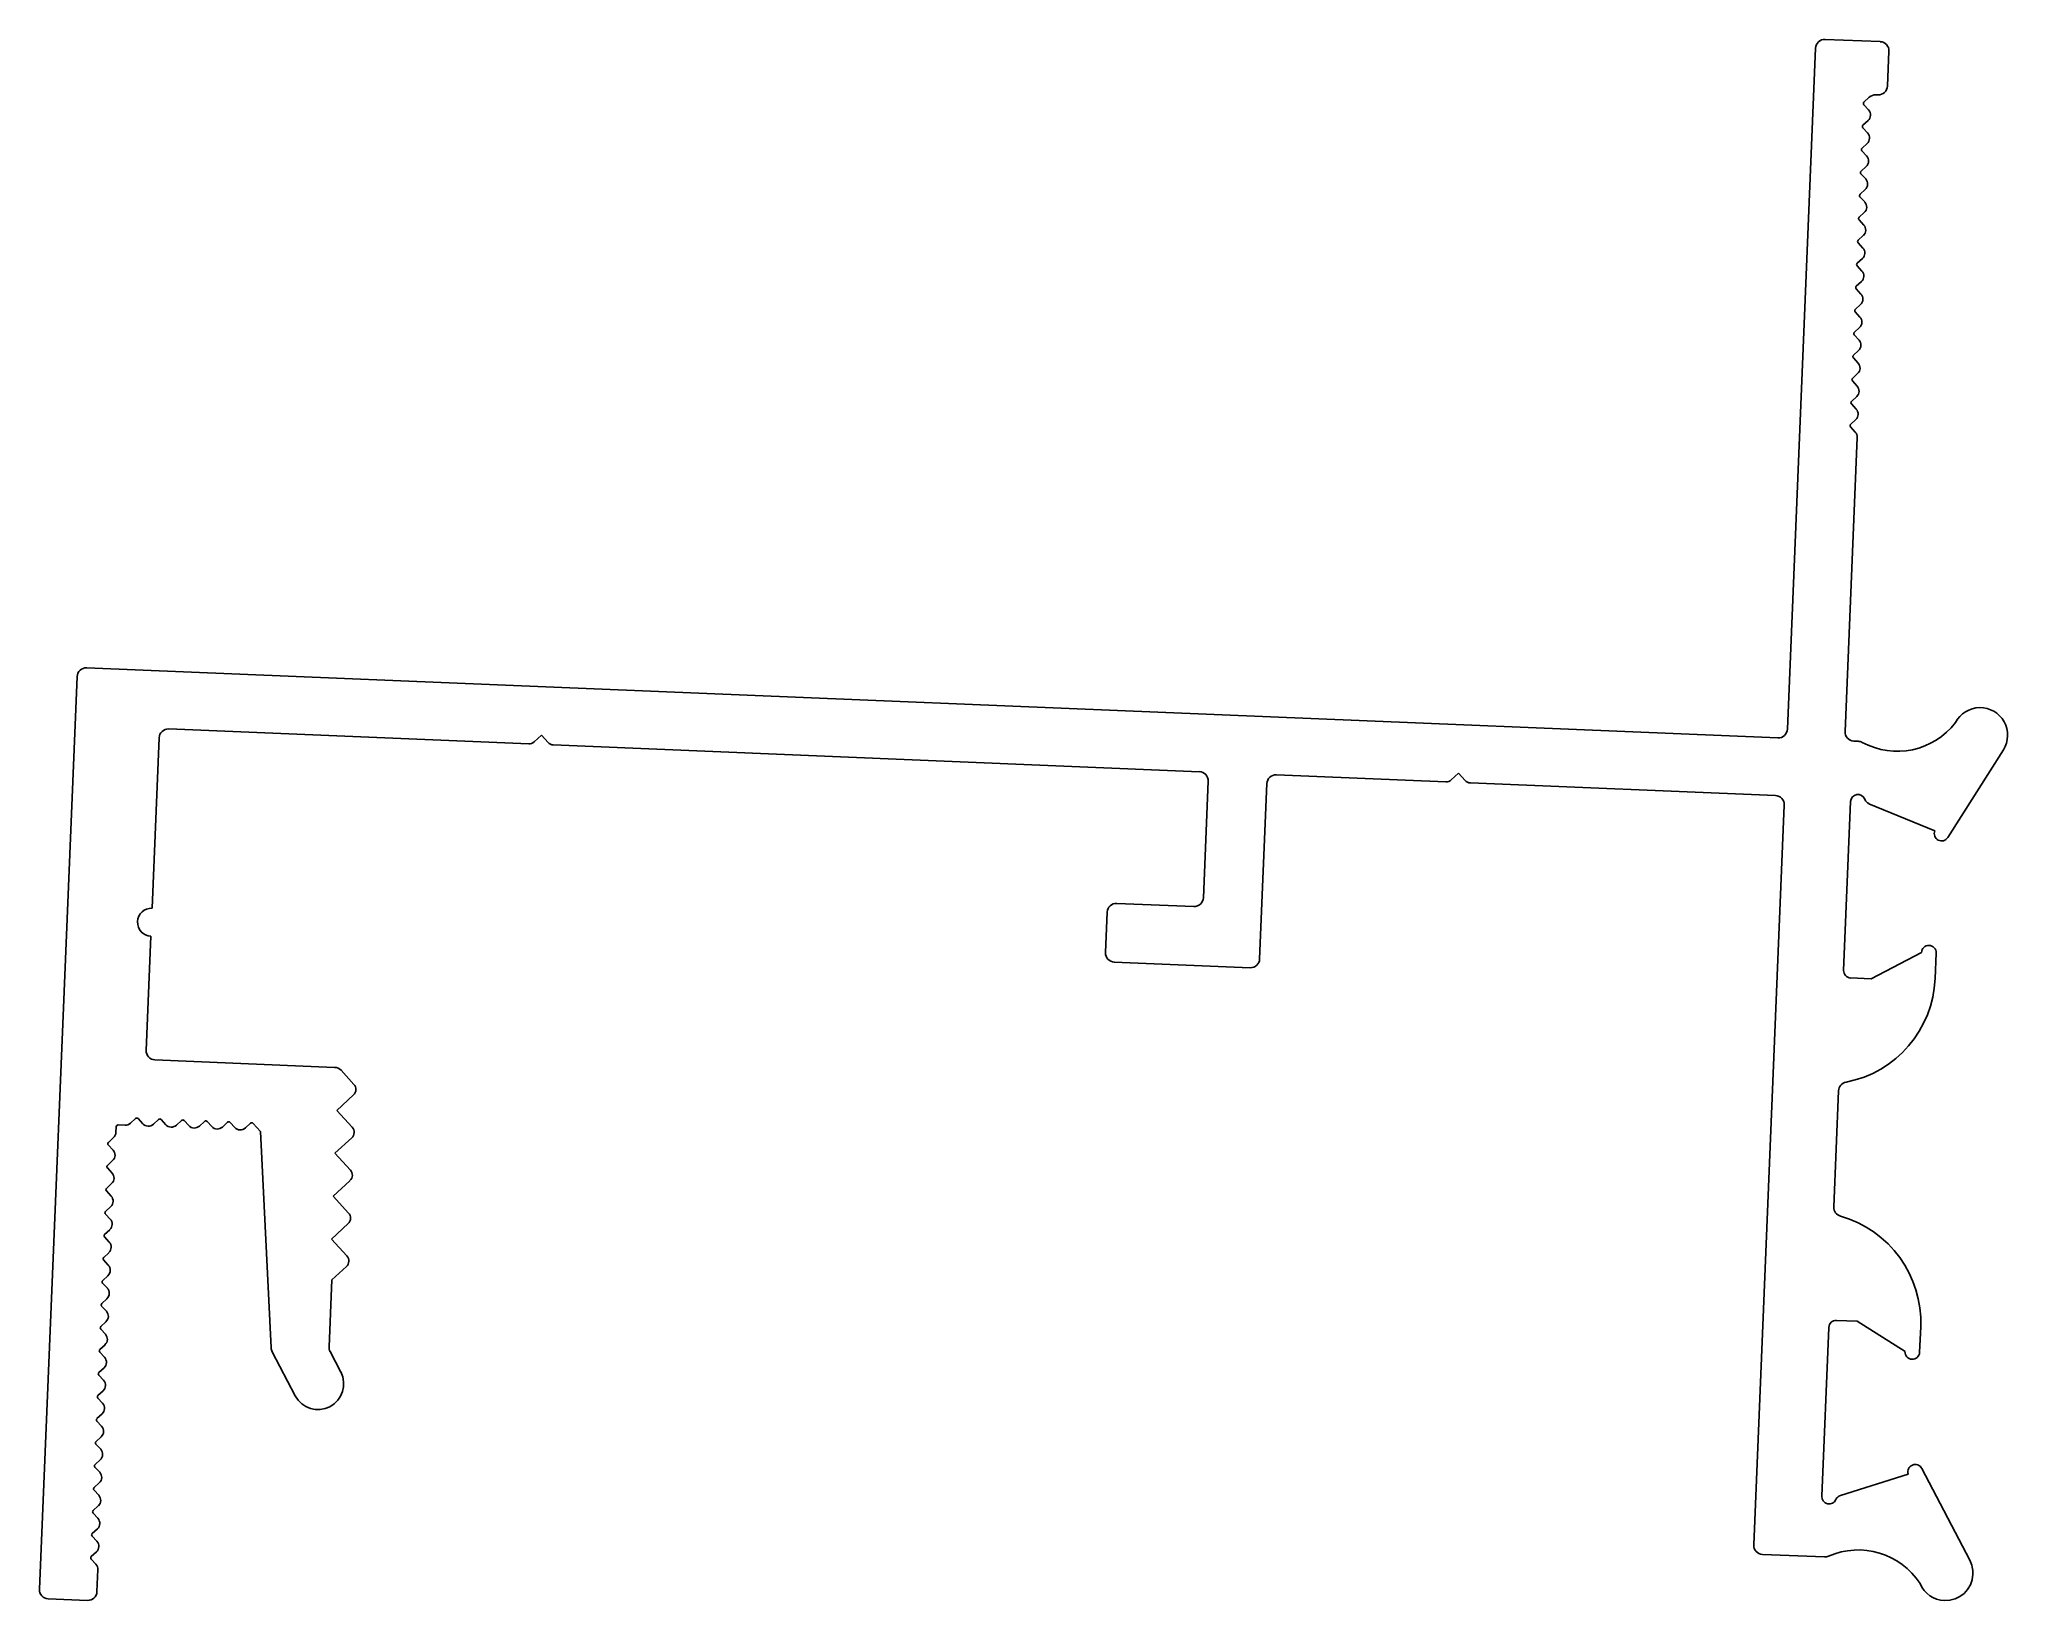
# Model space of a CAD drawing. Header units: inches. Extents: x -20.3 to 33.3, y 0.1 to 42.6.
import ezdxf

# ---------------------------------------------------------------- set-up
doc = ezdxf.new("R2010")
doc.units = ezdxf.units.IN
doc.header["$MEASUREMENT"] = 0
doc.layers.add('BEAD', color=152, linetype='Continuous')

msp = doc.modelspace()

# ---------------------------------------------------------------- linework, layer by layer
at = {"layer": 'BEAD', "color": 7, "lineweight": -2}
for p, q in [((28.081, 42.352), (27.314, 23.818)), ((29.839, 42.53), (28.341, 42.592)), ((30.04, 41.32), (30.079, 42.27)), ((29.523, 40.671), (29.394, 40.811)), ((29.397, 40.882), (29.543, 41.016)), ((29.725, 41.083), (29.779, 41.081)), ((29.371, 40.255), (29.511, 40.384)), ((29.345, 39.629), (29.485, 39.758)), ((29.497, 40.045), (29.368, 40.185)), ((29.471, 39.419), (29.342, 39.558)), ((29.445, 38.792), (29.316, 38.932)), ((29.319, 39.003), (29.459, 39.131)), ((29.419, 38.166), (29.29, 38.306)), ((29.293, 38.376), (29.433, 38.505)), ((29.393, 37.539), (29.264, 37.679)), ((29.267, 37.75), (29.407, 37.879)), ((29.367, 36.913), (29.239, 37.053)), ((29.241, 37.124), (29.381, 37.252)), ((29.216, 36.497), (29.355, 36.626)), ((29.19, 35.871), (29.329, 36)), ((29.341, 36.287), (29.213, 36.427)), ((29.315, 35.66), (29.187, 35.8)), ((29.289, 35.034), (29.161, 35.174)), ((29.164, 35.244), (29.304, 35.373)), ((29.264, 34.408), (29.135, 34.547)), ((29.138, 34.618), (29.278, 34.747)), ((29.238, 33.781), (29.109, 33.921)), ((29.112, 33.992), (29.252, 34.12)), ((29.212, 33.155), (29.083, 33.295)), ((29.086, 33.365), (29.226, 33.494)), ((29.06, 32.739), (29.2, 32.868)), ((29.034, 32.113), (29.174, 32.241)), ((29.186, 32.528), (29.057, 32.668)), ((28.882, 23.753), (29.213, 31.756)), ((29.16, 31.902), (29.031, 32.042)), ((-19.267, 25.246), (-20.295, 0.404)), ((27.053, 23.579), (-19.007, 25.485)), ((-16.774, 23.821), (-6.967, 23.415)), ((-6.821, 23.469), (-6.622, 23.651)), ((-6.622, 23.651), (-6.44, 23.453)), ((-17.226, 18.942), (-17.034, 23.582)), ((-6.299, 23.388), (11.298, 22.659)), ((29.241, 23.488), (29.122, 23.493)), ((31.683, 20.867), (33.195, 23.251)), ((13.396, 22.573), (18.012, 22.381)), ((18.158, 22.435), (18.356, 22.617)), ((18.356, 22.617), (18.539, 22.419)), ((11.537, 22.399), (11.406, 19.227)), ((12.938, 17.562), (13.136, 22.333)), ((18.68, 22.354), (26.988, 22.01)), ((27.228, 21.75), (26.395, 1.614)), ((28.843, 17.251), (29.033, 21.847)), ((29.535, 21.788), (31.329, 21.05)), ((8.787, 18.835), (8.742, 17.736)), ((11.146, 18.988), (9.048, 19.074)), ((-17.386, 15.073), (-17.258, 18.18)), ((30.965, 17.737), (29.594, 17.019)), ((31.336, 17.028), (31.365, 17.72)), ((8.981, 17.476), (12.678, 17.323)), ((29.594, 17.019), (29.035, 17.043)), ((-12.253, 14.61), (-17.147, 14.813)), ((-11.728, 14.148), (-12.079, 14.53)), ((28.577, 10.811), (28.708, 13.972)), ((-12.198, 13.439), (-11.74, 13.861)), ((-11.776, 12.98), (-12.198, 13.439)), ((-18.209, 12.839), (-18.203, 12.995)), ((-18.15, 13.044), (-17.962, 13.036)), ((-17.816, 13.09), (-17.677, 13.218)), ((-17.606, 13.215), (-17.477, 13.076)), ((-17.19, 13.064), (-17.05, 13.192)), ((-16.98, 13.19), (-16.851, 13.05)), ((-16.564, 13.038), (-16.424, 13.167)), ((-16.353, 13.164), (-16.224, 13.024)), ((-15.937, 13.012), (-15.797, 13.141)), ((-15.727, 13.138), (-15.598, 12.998)), ((-15.311, 12.986), (-15.171, 13.115)), ((-15.1, 13.112), (-14.972, 12.972)), ((-14.685, 12.96), (-14.545, 13.089)), ((-14.474, 13.086), (-14.269, 12.863)), ((-18.289, 12.359), (-18.418, 12.499)), ((-18.415, 12.569), (-18.275, 12.698)), ((-14.269, 12.863), (-13.983, 6.974)), ((-12.246, 12.271), (-11.788, 12.693)), ((-18.315, 11.732), (-18.444, 11.872)), ((-18.441, 11.943), (-18.301, 12.072)), ((-11.824, 11.813), (-12.246, 12.271)), ((-18.467, 11.317), (-18.327, 11.445)), ((-12.294, 11.104), (-11.836, 11.526)), ((-18.492, 10.69), (-18.353, 10.819)), ((-18.341, 11.106), (-18.469, 11.246)), ((-11.873, 10.646), (-12.294, 11.104)), ((-18.518, 10.064), (-18.379, 10.192)), ((-18.367, 10.48), (-18.495, 10.619)), ((-12.343, 9.937), (-11.884, 10.359)), ((-18.393, 9.853), (-18.521, 9.993)), ((-11.921, 9.478), (-12.343, 9.937)), ((-18.419, 9.227), (-18.547, 9.367)), ((-18.544, 9.437), (-18.404, 9.566)), ((-12.33, 8.826), (-11.933, 9.191)), ((-18.444, 8.6), (-18.573, 8.74)), ((-18.57, 8.811), (-18.43, 8.94)), ((-12.405, 7.002), (-12.33, 8.826)), ((-18.47, 7.974), (-18.599, 8.114)), ((-18.596, 8.185), (-18.456, 8.313)), ((-18.622, 7.558), (-18.482, 7.687)), ((28.251, 2.936), (28.441, 7.533)), ((28.649, 7.724), (29.209, 7.701)), ((29.209, 7.701), (30.516, 6.873)), ((30.915, 6.856), (30.944, 7.548)), ((-18.648, 6.932), (-18.508, 7.061)), ((-18.496, 7.348), (-18.625, 7.488)), ((-18.674, 6.305), (-18.534, 6.434)), ((-18.522, 6.721), (-18.651, 6.861)), ((-13.954, 6.869), (-13.326, 5.669)), ((-12.086, 6.318), (-12.377, 6.874)), ((-18.548, 6.095), (-18.677, 6.235)), ((-18.574, 5.469), (-18.703, 5.608)), ((-18.7, 5.679), (-18.56, 5.808)), ((-18.6, 4.842), (-18.729, 4.982)), ((-18.726, 5.053), (-18.586, 5.181)), ((-18.626, 4.216), (-18.755, 4.356)), ((-18.752, 4.426), (-18.612, 4.555)), ((-18.778, 3.8), (-18.638, 3.929)), ((-18.804, 3.174), (-18.664, 3.302)), ((-18.652, 3.589), (-18.781, 3.729)), ((30.605, 3.541), (28.755, 2.953)), ((32.282, 1.193), (30.973, 3.694)), ((-18.678, 2.963), (-18.807, 3.103)), ((-18.704, 2.337), (-18.832, 2.477)), ((-18.83, 2.547), (-18.69, 2.676)), ((-18.73, 1.71), (-18.858, 1.85)), ((-18.855, 1.921), (-18.716, 2.05)), ((-18.756, 1.084), (-18.884, 1.224)), ((-18.881, 1.294), (-18.741, 1.423)), ((26.634, 1.353), (28.322, 1.284)), ((-18.727, 0.339), (-18.702, 0.938)), ((-20.056, 0.144), (-18.987, 0.1))]:
    msp.add_line(p, q, dxfattribs=at)
for centre, radius, start, end in [((28.33, 42.342), 0.25, 87.63, 177.63), ((29.829, 42.28), 0.25, 357.63, 87.63), ((29.79, 41.331), 0.25, 267.63, 357.63), ((29.431, 40.845), 0.05, 132.63, 222.63), ((29.715, 40.829), 0.254, 87.63, 132.63), ((29.405, 40.219), 0.05, 132.63, 222.63), ((29.373, 40.534), 0.203, 312.63, 357.63), ((29.373, 40.534), 0.203, 357.63, 42.63), ((29.347, 39.907), 0.203, 312.63, 357.63), ((29.347, 39.907), 0.203, 357.63, 42.63), ((29.379, 39.592), 0.05, 132.63, 222.63), ((29.321, 39.281), 0.203, 312.63, 357.63), ((29.321, 39.281), 0.203, 357.63, 42.63), ((29.353, 38.966), 0.05, 132.63, 222.63), ((29.296, 38.655), 0.203, 312.63, 357.63), ((29.296, 38.655), 0.203, 357.63, 42.63), ((29.327, 38.34), 0.05, 132.63, 222.63), ((29.27, 38.028), 0.203, 357.63, 42.63), ((29.301, 37.713), 0.05, 132.63, 222.63), ((29.244, 37.402), 0.203, 357.63, 42.63), ((29.27, 38.028), 0.203, 312.63, 357.63), ((29.275, 37.087), 0.05, 132.63, 222.63), ((29.244, 37.402), 0.203, 312.63, 357.63), ((29.249, 36.46), 0.05, 132.63, 222.63), ((29.218, 36.775), 0.203, 312.63, 357.63), ((29.218, 36.775), 0.203, 357.63, 42.63), ((29.192, 36.149), 0.203, 312.63, 357.63), ((29.192, 36.149), 0.203, 357.63, 42.63), ((29.223, 35.834), 0.05, 132.63, 222.63), ((29.166, 35.523), 0.203, 312.63, 357.63), ((29.166, 35.523), 0.203, 357.63, 42.63), ((29.198, 35.208), 0.05, 132.63, 222.63), ((29.14, 34.896), 0.203, 312.63, 357.63), ((29.14, 34.896), 0.203, 357.63, 42.63), ((29.172, 34.581), 0.05, 132.63, 222.63), ((29.114, 34.27), 0.203, 357.63, 42.63), ((29.146, 33.955), 0.05, 132.63, 222.63), ((29.088, 33.644), 0.203, 357.63, 42.63), ((29.114, 34.27), 0.203, 312.63, 357.63), ((29.12, 33.329), 0.05, 132.63, 222.63), ((29.088, 33.644), 0.203, 312.63, 357.63), ((29.094, 32.702), 0.05, 132.63, 222.63), ((29.062, 33.017), 0.203, 312.63, 357.63), ((29.062, 33.017), 0.203, 357.63, 42.63), ((29.036, 32.391), 0.203, 312.63, 357.63), ((29.036, 32.391), 0.203, 357.63, 42.63), ((29.068, 32.076), 0.05, 132.63, 222.63), ((29.01, 31.764), 0.203, 357.63, 42.63), ((-19.018, 25.235), 0.25, 87.63, 177.63), ((32.561, 23.652), 0.75, 327.63, 152.655), ((-16.784, 23.571), 0.25, 87.63, 177.63), ((27.064, 23.828), 0.25, 267.63, 357.63), ((29.132, 23.743), 0.25, 177.63, 267.63), ((30.308, 25.214), 2, 241.433, 322.5175), ((-6.958, 23.618), 0.203, 267.63, 312.63), ((-6.29, 23.591), 0.203, 222.63, 267.63), ((29.23, 23.234), 0.254, 61.433, 87.63), ((11.287, 22.41), 0.25, 357.63, 87.63), ((13.386, 22.323), 0.25, 87.63, 177.63), ((18.02, 22.585), 0.203, 267.63, 312.63), ((18.688, 22.557), 0.203, 222.63, 267.63), ((26.978, 21.76), 0.25, 357.63, 87.63), ((29.233, 21.838), 0.2, 19.9772, 177.63), ((29.612, 21.976), 0.203, 199.9772, 247.63), ((31.514, 20.974), 0.2, 157.63, 327.63), ((-17.242, 18.561), 0.381, 87.63, 267.63), ((9.037, 18.825), 0.25, 87.63, 177.63), ((11.156, 19.237), 0.25, 267.63, 357.63), ((8.992, 17.726), 0.25, 177.63, 267.63), ((31.165, 17.729), 0.2, 357.63, 177.63), ((12.689, 17.573), 0.25, 267.63, 357.63), ((29.043, 17.242), 0.2, 177.63, 267.63), ((28.339, 17.152), 3, 280.9724, 357.6299), ((-17.137, 15.063), 0.25, 177.63, 267.63), ((-12.263, 14.361), 0.25, 42.6302, 87.6301), ((-11.877, 14.01), 0.203, 312.63, 357.63), ((-11.877, 14.01), 0.203, 357.63, 42.63), ((28.957, 13.962), 0.25, 100.9725, 177.63), ((-18.152, 12.993), 0.0508, 87.63, 177.63), ((-17.954, 13.239), 0.203, 267.63, 312.63), ((-17.643, 13.182), 0.05, 42.63, 132.63), ((-17.328, 13.213), 0.203, 222.63, 267.63), ((-17.328, 13.213), 0.203, 267.63, 312.63), ((-17.016, 13.156), 0.05, 42.63, 132.63), ((-16.701, 13.187), 0.203, 222.63, 267.63), ((-16.701, 13.187), 0.203, 267.63, 312.63), ((-16.39, 13.13), 0.05, 42.63, 132.63), ((-16.075, 13.161), 0.203, 222.63, 267.63), ((-16.075, 13.161), 0.203, 267.63, 312.63), ((-15.764, 13.104), 0.05, 42.63, 132.63), ((-15.449, 13.135), 0.203, 222.63, 267.63), ((-15.449, 13.135), 0.203, 267.63, 312.63), ((-15.137, 13.078), 0.05, 42.63, 132.63), ((-14.822, 13.11), 0.203, 222.63, 267.63), ((-14.822, 13.11), 0.203, 267.63, 312.63), ((-14.511, 13.052), 0.05, 42.63, 132.63), ((-11.925, 12.843), 0.203, 357.63, 42.63), ((-18.381, 12.532), 0.05, 132.63, 222.63), ((-18.438, 12.221), 0.203, 357.63, 42.63), ((-18.412, 12.848), 0.203, 312.63, 357.63), ((-11.925, 12.843), 0.203, 312.63, 357.63), ((-18.407, 11.906), 0.05, 132.63, 222.63), ((-18.438, 12.221), 0.203, 312.63, 357.63), ((-11.974, 11.676), 0.203, 357.63, 42.63), ((-18.433, 11.28), 0.05, 132.63, 222.63), ((-18.464, 11.595), 0.203, 312.63, 357.63), ((-18.464, 11.595), 0.203, 357.63, 42.63), ((-11.974, 11.676), 0.203, 312.63, 357.63), ((-18.49, 10.968), 0.203, 312.63, 357.63), ((-18.49, 10.968), 0.203, 357.63, 42.63), ((28.827, 10.801), 0.25, 177.63, 254.2875), ((-18.459, 10.653), 0.05, 132.63, 222.63), ((-18.516, 10.342), 0.203, 312.63, 357.63), ((-18.516, 10.342), 0.203, 357.63, 42.63), ((-12.022, 10.508), 0.203, 312.63, 357.63), ((-12.022, 10.508), 0.203, 357.63, 42.63), ((27.946, 7.672), 3, 357.6301, 74.2876), ((-18.485, 10.027), 0.05, 132.63, 222.63), ((-18.542, 9.716), 0.203, 312.63, 357.63), ((-18.542, 9.716), 0.203, 357.63, 42.63), ((-18.51, 9.401), 0.05, 132.63, 222.63), ((-18.568, 9.089), 0.203, 357.63, 42.63), ((-12.07, 9.341), 0.203, 312.63, 357.63), ((-12.07, 9.341), 0.203, 357.63, 42.63), ((-18.536, 8.774), 0.05, 132.63, 222.63), ((-18.594, 8.463), 0.203, 357.63, 42.63), ((-18.568, 9.089), 0.203, 312.63, 357.63), ((-18.562, 8.148), 0.05, 132.63, 222.63), ((-18.594, 8.463), 0.203, 312.63, 357.63), ((-18.588, 7.521), 0.05, 132.63, 222.63), ((-18.62, 7.836), 0.203, 312.63, 357.63), ((-18.62, 7.836), 0.203, 357.63, 42.63), ((28.641, 7.524), 0.2, 87.63, 177.63), ((-18.646, 7.21), 0.203, 312.63, 357.63), ((-18.646, 7.21), 0.203, 357.63, 42.63), ((-13.729, 6.987), 0.254, 182.7799, 207.63), ((-12.152, 6.992), 0.254, 177.63, 207.63), ((-18.614, 6.895), 0.05, 132.63, 222.63), ((-18.672, 6.584), 0.203, 312.63, 357.63), ((-18.672, 6.584), 0.203, 357.63, 42.63), ((30.715, 6.864), 0.2, 177.63, 357.63), ((-18.64, 6.269), 0.05, 132.63, 222.63), ((-18.698, 5.957), 0.203, 312.63, 357.63), ((-18.698, 5.957), 0.203, 357.63, 42.63), ((-12.706, 5.994), 0.7, 207.63, 27.63), ((-18.666, 5.642), 0.05, 132.63, 222.63), ((-18.724, 5.331), 0.203, 357.63, 42.63), ((-18.692, 5.016), 0.05, 132.63, 222.63), ((-18.749, 4.705), 0.203, 357.63, 42.63), ((-18.724, 5.331), 0.203, 312.63, 357.63), ((-18.718, 4.39), 0.05, 132.63, 222.63), ((-18.749, 4.705), 0.203, 312.63, 357.63), ((-18.744, 3.763), 0.05, 132.63, 222.63), ((-18.775, 4.078), 0.203, 312.63, 357.63), ((-18.775, 4.078), 0.203, 357.63, 42.63), ((30.795, 3.602), 0.2, 27.63, 197.63), ((-18.801, 3.452), 0.203, 312.63, 357.63), ((-18.801, 3.452), 0.203, 357.63, 42.63), ((-18.77, 3.137), 0.05, 132.63, 222.63), ((-18.827, 2.825), 0.203, 312.63, 357.63), ((-18.827, 2.825), 0.203, 357.63, 42.63), ((28.451, 2.928), 0.2, 177.63, 335.2828), ((28.817, 2.76), 0.203, 107.63, 155.2828), ((-18.796, 2.51), 0.05, 132.63, 222.63), ((-18.853, 2.199), 0.203, 312.63, 357.63), ((-18.853, 2.199), 0.203, 357.63, 42.63), ((-18.822, 1.884), 0.05, 132.63, 222.63), ((-18.879, 1.573), 0.203, 357.63, 42.63), ((26.644, 1.603), 0.25, 177.63, 267.63), ((-18.847, 1.258), 0.05, 132.63, 222.63), ((-18.905, 0.946), 0.203, 357.63, 42.63), ((-18.879, 1.573), 0.203, 312.63, 357.63), ((28.332, 1.537), 0.254, 267.63, 293.827), ((29.243, -0.525), 2, 32.7425, 113.827), ((31.617, 0.845), 0.75, 357.63, 27.63), ((31.617, 0.845), 0.75, 202.605, 267.63), ((31.617, 0.845), 0.75, 267.63, 357.63), ((-20.046, 0.394), 0.25, 177.63, 267.63), ((-18.977, 0.35), 0.25, 267.63, 357.63)]:
    msp.add_arc(centre, radius, start, end, dxfattribs=at)

doc.saveas('drawing.dxf')
